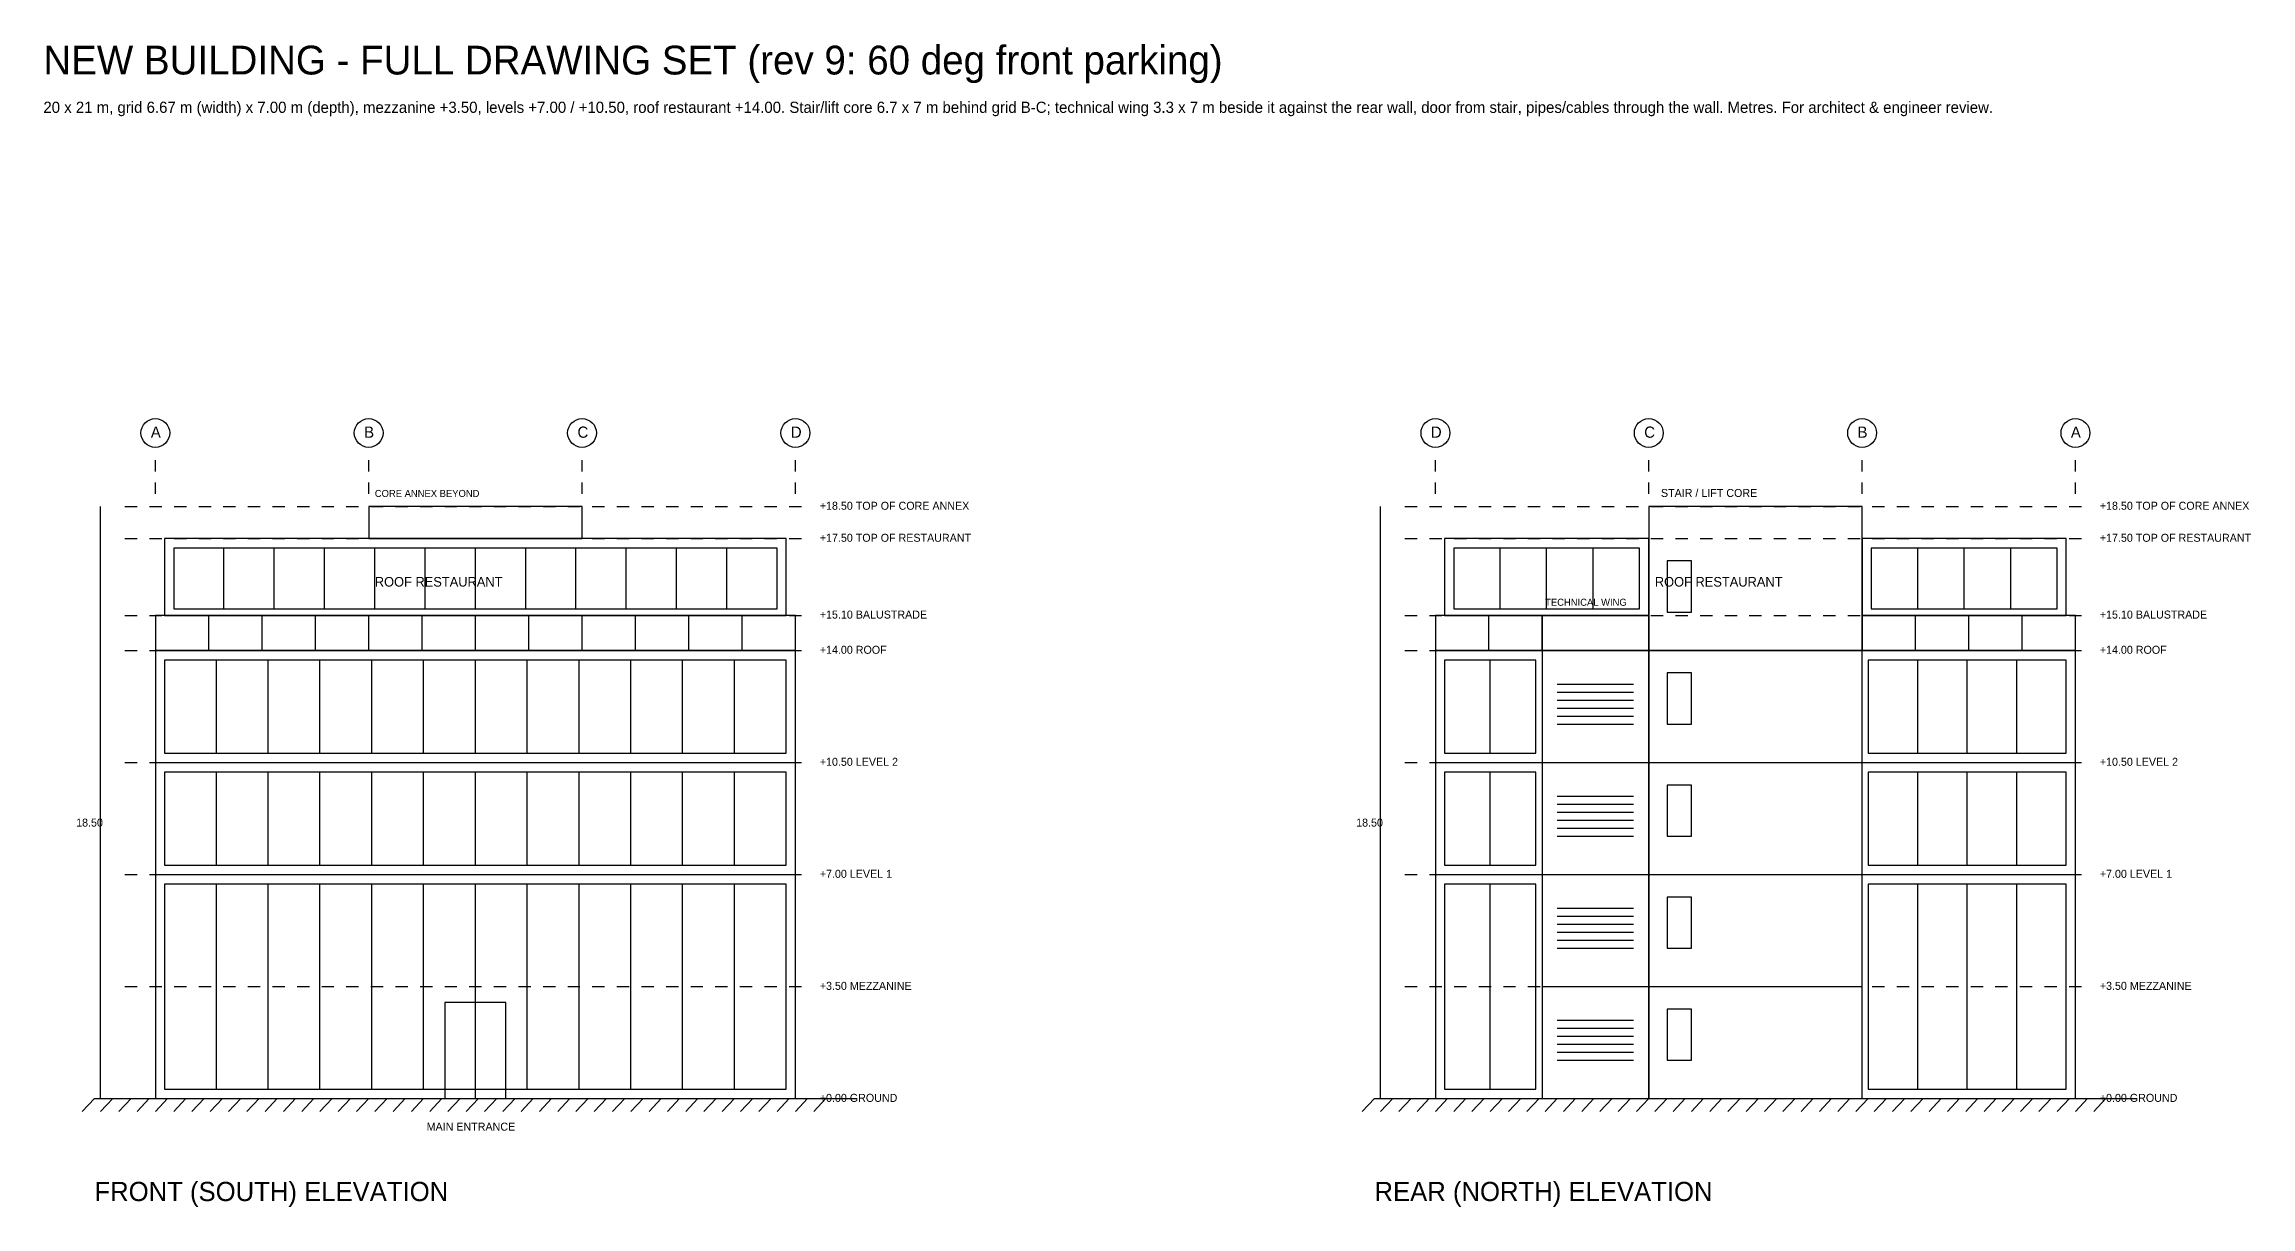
# Model space of a CAD drawing. Header units: metres. Extents: x -4 to 467, y -58 to 89.
# Drawn here: x -3.5 to 65.5, y 46.6 to 82.9 of the extents above; entities that cross this region are included whole.
import ezdxf

# ---------------------------------------------------------------- set-up
doc = ezdxf.new("R2010")
doc.units = ezdxf.units.M
for name, color, linetype in [('BEYOND', 8, 'CONTINUOUS'), ('CORE', 1, 'CONTINUOUS'), ('DIMS', 3, 'CONTINUOUS'), ('DOORS', 4, 'CONTINUOUS'), ('GLAZING', 4, 'CONTINUOUS'), ('GRID', 8, 'CONTINUOUS'), ('GROUND', 8, 'CONTINUOUS'), ('OUTLINE', 7, 'CONTINUOUS'), ('SLAB', 7, 'CONTINUOUS'), ('TEXT', 7, 'CONTINUOUS'), ('TITLE', 2, 'CONTINUOUS')]:
    doc.layers.add(name, color=color, linetype=linetype)

msp = doc.modelspace()

# ---------------------------------------------------------------- linework, layer by layer
at = {"layer": 'BEYOND'}
for p, q in [((13.3333, 68.5), (6.6667, 68.5)), ((6.6667, 68.5), (6.6667, 67.5)), ((13.3333, 67.5), (13.3333, 68.5)), ((19.7143, 67.5), (0.2857, 67.5)), ((0.2857, 67.5), (0.2857, 65.1)), ((6.6667, 67.5), (13.3333, 67.5)), ((19.7143, 65.1), (19.7143, 67.5)), ((46.6667, 67.5), (40.2857, 67.5)), ((40.2857, 67.5), (40.2857, 65.1)), ((46.6667, 65.1), (46.6667, 67.5)), ((59.7143, 67.5), (53.3333, 67.5)), ((53.3333, 67.5), (53.3333, 65.1)), ((59.7143, 65.1), (59.7143, 67.5)), ((0.2857, 65.1), (19.7143, 65.1)), ((40.2857, 65.1), (46.6667, 65.1)), ((53.3333, 65.1), (59.7143, 65.1))]:
    msp.add_line(p, q, dxfattribs=at)
at = {"layer": 'CORE'}
for p, q in [((53.3333, 68.5), (46.6667, 68.5)), ((46.6667, 68.5), (46.6667, 50)), ((53.3333, 50), (53.3333, 68.5)), ((46.6667, 65.1), (43.3333, 65.1)), ((43.3333, 65.1), (43.3333, 50)), ((46.6667, 50), (46.6667, 65.1)), ((43.3333, 64), (46.6667, 64)), ((46.6667, 64), (53.3333, 64)), ((43.3333, 60.5), (46.6667, 60.5)), ((46.6667, 60.5), (53.3333, 60.5)), ((43.3333, 57), (46.6667, 57)), ((46.6667, 57), (53.3333, 57)), ((43.3333, 53.5), (46.6667, 53.5)), ((46.6667, 53.5), (53.3333, 53.5)), ((43.3333, 50), (46.6667, 50)), ((46.6667, 50), (53.3333, 50))]:
    msp.add_line(p, q, dxfattribs=at)
at = {"layer": 'DIMS'}
for p, q in [((-1.7143, 50), (-1.7143, 68.5)), ((-0.9524, 68.5), (-0.568, 68.5)), ((-0.1837, 68.5), (0.2007, 68.5)), ((0.585, 68.5), (0.9694, 68.5)), ((1.3537, 68.5), (1.7381, 68.5)), ((2.1224, 68.5), (2.5068, 68.5)), ((2.8912, 68.5), (3.2755, 68.5)), ((3.6599, 68.5), (4.0442, 68.5)), ((4.4286, 68.5), (4.8129, 68.5)), ((5.1973, 68.5), (5.5816, 68.5)), ((5.966, 68.5), (6.3503, 68.5)), ((6.7347, 68.5), (7.119, 68.5)), ((7.5034, 68.5), (7.8878, 68.5)), ((8.2721, 68.5), (8.6565, 68.5)), ((9.0408, 68.5), (9.4252, 68.5)), ((9.8095, 68.5), (10.1939, 68.5)), ((10.5782, 68.5), (10.9626, 68.5)), ((11.3469, 68.5), (11.7313, 68.5)), ((12.1156, 68.5), (12.5, 68.5)), ((12.8844, 68.5), (13.2687, 68.5)), ((13.6531, 68.5), (14.0374, 68.5)), ((14.4218, 68.5), (14.8061, 68.5)), ((15.1905, 68.5), (15.5748, 68.5)), ((15.9592, 68.5), (16.3435, 68.5)), ((16.7279, 68.5), (17.1122, 68.5)), ((17.4966, 68.5), (17.881, 68.5)), ((18.2653, 68.5), (18.6497, 68.5)), ((19.034, 68.5), (19.4184, 68.5)), ((19.8027, 68.5), (20.1871, 68.5)), ((38.2857, 50), (38.2857, 68.5)), ((39.0476, 68.5), (39.432, 68.5)), ((39.8163, 68.5), (40.2007, 68.5)), ((40.585, 68.5), (40.9694, 68.5)), ((41.3537, 68.5), (41.7381, 68.5)), ((42.1224, 68.5), (42.5068, 68.5)), ((42.8912, 68.5), (43.2755, 68.5)), ((43.6599, 68.5), (44.0442, 68.5)), ((44.4286, 68.5), (44.8129, 68.5)), ((45.1973, 68.5), (45.5816, 68.5)), ((45.966, 68.5), (46.3503, 68.5)), ((46.7347, 68.5), (47.119, 68.5)), ((47.5034, 68.5), (47.8878, 68.5)), ((48.2721, 68.5), (48.6565, 68.5)), ((49.0408, 68.5), (49.4252, 68.5)), ((49.8095, 68.5), (50.1939, 68.5)), ((50.5782, 68.5), (50.9626, 68.5)), ((51.3469, 68.5), (51.7313, 68.5)), ((52.1156, 68.5), (52.5, 68.5)), ((52.8844, 68.5), (53.2687, 68.5)), ((53.6531, 68.5), (54.0374, 68.5)), ((54.4218, 68.5), (54.8061, 68.5)), ((55.1905, 68.5), (55.5748, 68.5)), ((55.9592, 68.5), (56.3435, 68.5)), ((56.7279, 68.5), (57.1122, 68.5)), ((57.4966, 68.5), (57.881, 68.5)), ((58.2653, 68.5), (58.6497, 68.5)), ((59.034, 68.5), (59.4184, 68.5)), ((59.8027, 68.5), (60.1871, 68.5)), ((-0.9524, 67.5), (-0.568, 67.5)), ((-0.1837, 67.5), (0.2007, 67.5)), ((0.585, 67.5), (0.9694, 67.5)), ((1.3537, 67.5), (1.7381, 67.5)), ((2.1224, 67.5), (2.5068, 67.5)), ((2.8912, 67.5), (3.2755, 67.5)), ((3.6599, 67.5), (4.0442, 67.5)), ((4.4286, 67.5), (4.8129, 67.5)), ((5.1973, 67.5), (5.5816, 67.5)), ((5.966, 67.5), (6.3503, 67.5)), ((6.7347, 67.5), (7.119, 67.5)), ((7.5034, 67.5), (7.8878, 67.5)), ((8.2721, 67.5), (8.6565, 67.5)), ((9.0408, 67.5), (9.4252, 67.5)), ((9.8095, 67.5), (10.1939, 67.5)), ((10.5782, 67.5), (10.9626, 67.5)), ((11.3469, 67.5), (11.7313, 67.5)), ((12.1156, 67.5), (12.5, 67.5)), ((12.8844, 67.5), (13.2687, 67.5)), ((13.6531, 67.5), (14.0374, 67.5)), ((14.4218, 67.5), (14.8061, 67.5)), ((15.1905, 67.5), (15.5748, 67.5)), ((15.9592, 67.5), (16.3435, 67.5)), ((16.7279, 67.5), (17.1122, 67.5)), ((17.4966, 67.5), (17.881, 67.5)), ((18.2653, 67.5), (18.6497, 67.5)), ((19.034, 67.5), (19.4184, 67.5)), ((19.8027, 67.5), (20.1871, 67.5)), ((39.0476, 67.5), (39.432, 67.5)), ((39.8163, 67.5), (40.2007, 67.5)), ((40.585, 67.5), (40.9694, 67.5)), ((41.3537, 67.5), (41.7381, 67.5)), ((42.1224, 67.5), (42.5068, 67.5)), ((42.8912, 67.5), (43.2755, 67.5)), ((43.6599, 67.5), (44.0442, 67.5)), ((44.4286, 67.5), (44.8129, 67.5)), ((45.1973, 67.5), (45.5816, 67.5)), ((45.966, 67.5), (46.3503, 67.5)), ((46.7347, 67.5), (47.119, 67.5)), ((47.5034, 67.5), (47.8878, 67.5)), ((48.2721, 67.5), (48.6565, 67.5)), ((49.0408, 67.5), (49.4252, 67.5)), ((49.8095, 67.5), (50.1939, 67.5)), ((50.5782, 67.5), (50.9626, 67.5)), ((51.3469, 67.5), (51.7313, 67.5)), ((52.1156, 67.5), (52.5, 67.5)), ((52.8844, 67.5), (53.2687, 67.5)), ((53.6531, 67.5), (54.0374, 67.5)), ((54.4218, 67.5), (54.8061, 67.5)), ((55.1905, 67.5), (55.5748, 67.5)), ((55.9592, 67.5), (56.3435, 67.5)), ((56.7279, 67.5), (57.1122, 67.5)), ((57.4966, 67.5), (57.881, 67.5)), ((58.2653, 67.5), (58.6497, 67.5)), ((59.034, 67.5), (59.4184, 67.5)), ((59.8027, 67.5), (60.1871, 67.5)), ((-0.9524, 65.1), (-0.568, 65.1)), ((-0.1837, 65.1), (0.2007, 65.1)), ((0.585, 65.1), (0.9694, 65.1)), ((1.3537, 65.1), (1.7381, 65.1)), ((2.1224, 65.1), (2.5068, 65.1)), ((2.8912, 65.1), (3.2755, 65.1)), ((3.6599, 65.1), (4.0442, 65.1)), ((4.4286, 65.1), (4.8129, 65.1)), ((5.1973, 65.1), (5.5816, 65.1)), ((5.966, 65.1), (6.3503, 65.1)), ((6.7347, 65.1), (7.119, 65.1)), ((7.5034, 65.1), (7.8878, 65.1)), ((8.2721, 65.1), (8.6565, 65.1)), ((9.0408, 65.1), (9.4252, 65.1)), ((9.8095, 65.1), (10.1939, 65.1)), ((10.5782, 65.1), (10.9626, 65.1)), ((11.3469, 65.1), (11.7313, 65.1)), ((12.1156, 65.1), (12.5, 65.1)), ((12.8844, 65.1), (13.2687, 65.1)), ((13.6531, 65.1), (14.0374, 65.1)), ((14.4218, 65.1), (14.8061, 65.1)), ((15.1905, 65.1), (15.5748, 65.1)), ((15.9592, 65.1), (16.3435, 65.1)), ((16.7279, 65.1), (17.1122, 65.1)), ((17.4966, 65.1), (17.881, 65.1)), ((18.2653, 65.1), (18.6497, 65.1)), ((19.034, 65.1), (19.4184, 65.1)), ((19.8027, 65.1), (20.1871, 65.1)), ((39.0476, 65.1), (39.432, 65.1)), ((39.8163, 65.1), (40.2007, 65.1)), ((40.585, 65.1), (40.9694, 65.1)), ((41.3537, 65.1), (41.7381, 65.1)), ((42.1224, 65.1), (42.5068, 65.1)), ((42.8912, 65.1), (43.2755, 65.1)), ((43.6599, 65.1), (44.0442, 65.1)), ((44.4286, 65.1), (44.8129, 65.1)), ((45.1973, 65.1), (45.5816, 65.1)), ((45.966, 65.1), (46.3503, 65.1)), ((46.7347, 65.1), (47.119, 65.1)), ((47.5034, 65.1), (47.8878, 65.1)), ((48.2721, 65.1), (48.6565, 65.1)), ((49.0408, 65.1), (49.4252, 65.1)), ((49.8095, 65.1), (50.1939, 65.1)), ((50.5782, 65.1), (50.9626, 65.1)), ((51.3469, 65.1), (51.7313, 65.1)), ((52.1156, 65.1), (52.5, 65.1)), ((52.8844, 65.1), (53.2687, 65.1)), ((53.6531, 65.1), (54.0374, 65.1)), ((54.4218, 65.1), (54.8061, 65.1)), ((55.1905, 65.1), (55.5748, 65.1)), ((55.9592, 65.1), (56.3435, 65.1)), ((56.7279, 65.1), (57.1122, 65.1)), ((57.4966, 65.1), (57.881, 65.1)), ((58.2653, 65.1), (58.6497, 65.1)), ((59.034, 65.1), (59.4184, 65.1)), ((59.8027, 65.1), (60.1871, 65.1)), ((-0.9524, 64), (-0.568, 64)), ((-0.1837, 64), (0.2007, 64)), ((0.585, 64), (0.9694, 64)), ((1.3537, 64), (1.7381, 64)), ((2.1224, 64), (2.5068, 64)), ((2.8912, 64), (3.2755, 64)), ((3.6599, 64), (4.0442, 64)), ((4.4286, 64), (4.8129, 64)), ((5.1973, 64), (5.5816, 64)), ((5.966, 64), (6.3503, 64)), ((6.7347, 64), (7.119, 64)), ((7.5034, 64), (7.8878, 64)), ((8.2721, 64), (8.6565, 64)), ((9.0408, 64), (9.4252, 64)), ((9.8095, 64), (10.1939, 64)), ((10.5782, 64), (10.9626, 64)), ((11.3469, 64), (11.7313, 64)), ((12.1156, 64), (12.5, 64)), ((12.8844, 64), (13.2687, 64)), ((13.6531, 64), (14.0374, 64)), ((14.4218, 64), (14.8061, 64)), ((15.1905, 64), (15.5748, 64)), ((15.9592, 64), (16.3435, 64)), ((16.7279, 64), (17.1122, 64)), ((17.4966, 64), (17.881, 64)), ((18.2653, 64), (18.6497, 64)), ((19.034, 64), (19.4184, 64)), ((19.8027, 64), (20.1871, 64)), ((39.0476, 64), (39.432, 64)), ((39.8163, 64), (40.2007, 64)), ((40.585, 64), (40.9694, 64)), ((41.3537, 64), (41.7381, 64)), ((42.1224, 64), (42.5068, 64)), ((42.8912, 64), (43.2755, 64)), ((43.6599, 64), (44.0442, 64)), ((44.4286, 64), (44.8129, 64)), ((45.1973, 64), (45.5816, 64)), ((45.966, 64), (46.3503, 64)), ((46.7347, 64), (47.119, 64)), ((47.5034, 64), (47.8878, 64)), ((48.2721, 64), (48.6565, 64)), ((49.0408, 64), (49.4252, 64)), ((49.8095, 64), (50.1939, 64)), ((50.5782, 64), (50.9626, 64)), ((51.3469, 64), (51.7313, 64)), ((52.1156, 64), (52.5, 64)), ((52.8844, 64), (53.2687, 64)), ((53.6531, 64), (54.0374, 64)), ((54.4218, 64), (54.8061, 64)), ((55.1905, 64), (55.5748, 64)), ((55.9592, 64), (56.3435, 64)), ((56.7279, 64), (57.1122, 64)), ((57.4966, 64), (57.881, 64)), ((58.2653, 64), (58.6497, 64)), ((59.034, 64), (59.4184, 64)), ((59.8027, 64), (60.1871, 64)), ((-0.9524, 60.5), (-0.568, 60.5)), ((-0.1837, 60.5), (0.2007, 60.5)), ((0.585, 60.5), (0.9694, 60.5)), ((1.3537, 60.5), (1.7381, 60.5)), ((2.1224, 60.5), (2.5068, 60.5)), ((2.8912, 60.5), (3.2755, 60.5)), ((3.6599, 60.5), (4.0442, 60.5)), ((4.4286, 60.5), (4.8129, 60.5)), ((5.1973, 60.5), (5.5816, 60.5)), ((5.966, 60.5), (6.3503, 60.5)), ((6.7347, 60.5), (7.119, 60.5)), ((7.5034, 60.5), (7.8878, 60.5)), ((8.2721, 60.5), (8.6565, 60.5)), ((9.0408, 60.5), (9.4252, 60.5)), ((9.8095, 60.5), (10.1939, 60.5)), ((10.5782, 60.5), (10.9626, 60.5)), ((11.3469, 60.5), (11.7313, 60.5)), ((12.1156, 60.5), (12.5, 60.5)), ((12.8844, 60.5), (13.2687, 60.5)), ((13.6531, 60.5), (14.0374, 60.5)), ((14.4218, 60.5), (14.8061, 60.5)), ((15.1905, 60.5), (15.5748, 60.5)), ((15.9592, 60.5), (16.3435, 60.5)), ((16.7279, 60.5), (17.1122, 60.5)), ((17.4966, 60.5), (17.881, 60.5)), ((18.2653, 60.5), (18.6497, 60.5)), ((19.034, 60.5), (19.4184, 60.5)), ((19.8027, 60.5), (20.1871, 60.5)), ((39.0476, 60.5), (39.432, 60.5)), ((39.8163, 60.5), (40.2007, 60.5)), ((40.585, 60.5), (40.9694, 60.5)), ((41.3537, 60.5), (41.7381, 60.5)), ((42.1224, 60.5), (42.5068, 60.5)), ((42.8912, 60.5), (43.2755, 60.5)), ((43.6599, 60.5), (44.0442, 60.5)), ((44.4286, 60.5), (44.8129, 60.5)), ((45.1973, 60.5), (45.5816, 60.5)), ((45.966, 60.5), (46.3503, 60.5)), ((46.7347, 60.5), (47.119, 60.5)), ((47.5034, 60.5), (47.8878, 60.5)), ((48.2721, 60.5), (48.6565, 60.5)), ((49.0408, 60.5), (49.4252, 60.5)), ((49.8095, 60.5), (50.1939, 60.5)), ((50.5782, 60.5), (50.9626, 60.5)), ((51.3469, 60.5), (51.7313, 60.5)), ((52.1156, 60.5), (52.5, 60.5)), ((52.8844, 60.5), (53.2687, 60.5)), ((53.6531, 60.5), (54.0374, 60.5)), ((54.4218, 60.5), (54.8061, 60.5)), ((55.1905, 60.5), (55.5748, 60.5)), ((55.9592, 60.5), (56.3435, 60.5)), ((56.7279, 60.5), (57.1122, 60.5)), ((57.4966, 60.5), (57.881, 60.5)), ((58.2653, 60.5), (58.6497, 60.5)), ((59.034, 60.5), (59.4184, 60.5)), ((59.8027, 60.5), (60.1871, 60.5)), ((-0.9524, 57), (-0.568, 57)), ((-0.1837, 57), (0.2007, 57)), ((0.585, 57), (0.9694, 57)), ((1.3537, 57), (1.7381, 57)), ((2.1224, 57), (2.5068, 57)), ((2.8912, 57), (3.2755, 57)), ((3.6599, 57), (4.0442, 57)), ((4.4286, 57), (4.8129, 57)), ((5.1973, 57), (5.5816, 57)), ((5.966, 57), (6.3503, 57)), ((6.7347, 57), (7.119, 57)), ((7.5034, 57), (7.8878, 57)), ((8.2721, 57), (8.6565, 57)), ((9.0408, 57), (9.4252, 57)), ((9.8095, 57), (10.1939, 57)), ((10.5782, 57), (10.9626, 57)), ((11.3469, 57), (11.7313, 57)), ((12.1156, 57), (12.5, 57)), ((12.8844, 57), (13.2687, 57)), ((13.6531, 57), (14.0374, 57)), ((14.4218, 57), (14.8061, 57)), ((15.1905, 57), (15.5748, 57)), ((15.9592, 57), (16.3435, 57)), ((16.7279, 57), (17.1122, 57)), ((17.4966, 57), (17.881, 57)), ((18.2653, 57), (18.6497, 57)), ((19.034, 57), (19.4184, 57)), ((19.8027, 57), (20.1871, 57)), ((39.0476, 57), (39.432, 57)), ((39.8163, 57), (40.2007, 57)), ((40.585, 57), (40.9694, 57)), ((41.3537, 57), (41.7381, 57)), ((42.1224, 57), (42.5068, 57)), ((42.8912, 57), (43.2755, 57)), ((43.6599, 57), (44.0442, 57)), ((44.4286, 57), (44.8129, 57)), ((45.1973, 57), (45.5816, 57)), ((45.966, 57), (46.3503, 57)), ((46.7347, 57), (47.119, 57)), ((47.5034, 57), (47.8878, 57)), ((48.2721, 57), (48.6565, 57)), ((49.0408, 57), (49.4252, 57)), ((49.8095, 57), (50.1939, 57)), ((50.5782, 57), (50.9626, 57)), ((51.3469, 57), (51.7313, 57)), ((52.1156, 57), (52.5, 57)), ((52.8844, 57), (53.2687, 57)), ((53.6531, 57), (54.0374, 57)), ((54.4218, 57), (54.8061, 57)), ((55.1905, 57), (55.5748, 57)), ((55.9592, 57), (56.3435, 57)), ((56.7279, 57), (57.1122, 57)), ((57.4966, 57), (57.881, 57)), ((58.2653, 57), (58.6497, 57)), ((59.034, 57), (59.4184, 57)), ((59.8027, 57), (60.1871, 57)), ((-0.9524, 53.5), (-0.568, 53.5)), ((-0.1837, 53.5), (0.2007, 53.5)), ((0.585, 53.5), (0.9694, 53.5)), ((1.3537, 53.5), (1.7381, 53.5)), ((2.1224, 53.5), (2.5068, 53.5)), ((2.8912, 53.5), (3.2755, 53.5)), ((3.6599, 53.5), (4.0442, 53.5)), ((4.4286, 53.5), (4.8129, 53.5)), ((5.1973, 53.5), (5.5816, 53.5)), ((5.966, 53.5), (6.3503, 53.5)), ((6.7347, 53.5), (7.119, 53.5)), ((7.5034, 53.5), (7.8878, 53.5)), ((8.2721, 53.5), (8.6565, 53.5)), ((9.0408, 53.5), (9.4252, 53.5)), ((9.8095, 53.5), (10.1939, 53.5)), ((10.5782, 53.5), (10.9626, 53.5)), ((11.3469, 53.5), (11.7313, 53.5)), ((12.1156, 53.5), (12.5, 53.5)), ((12.8844, 53.5), (13.2687, 53.5)), ((13.6531, 53.5), (14.0374, 53.5)), ((14.4218, 53.5), (14.8061, 53.5)), ((15.1905, 53.5), (15.5748, 53.5)), ((15.9592, 53.5), (16.3435, 53.5)), ((16.7279, 53.5), (17.1122, 53.5)), ((17.4966, 53.5), (17.881, 53.5)), ((18.2653, 53.5), (18.6497, 53.5)), ((19.034, 53.5), (19.4184, 53.5)), ((19.8027, 53.5), (20.1871, 53.5)), ((39.0476, 53.5), (39.432, 53.5)), ((39.8163, 53.5), (40.2007, 53.5)), ((40.585, 53.5), (40.9694, 53.5)), ((41.3537, 53.5), (41.7381, 53.5)), ((42.1224, 53.5), (42.5068, 53.5)), ((42.8912, 53.5), (43.2755, 53.5)), ((43.6599, 53.5), (44.0442, 53.5)), ((44.4286, 53.5), (44.8129, 53.5)), ((45.1973, 53.5), (45.5816, 53.5)), ((45.966, 53.5), (46.3503, 53.5)), ((46.7347, 53.5), (47.119, 53.5)), ((47.5034, 53.5), (47.8878, 53.5)), ((48.2721, 53.5), (48.6565, 53.5)), ((49.0408, 53.5), (49.4252, 53.5)), ((49.8095, 53.5), (50.1939, 53.5)), ((50.5782, 53.5), (50.9626, 53.5)), ((51.3469, 53.5), (51.7313, 53.5)), ((52.1156, 53.5), (52.5, 53.5)), ((52.8844, 53.5), (53.2687, 53.5)), ((53.6531, 53.5), (54.0374, 53.5)), ((54.4218, 53.5), (54.8061, 53.5)), ((55.1905, 53.5), (55.5748, 53.5)), ((55.9592, 53.5), (56.3435, 53.5)), ((56.7279, 53.5), (57.1122, 53.5)), ((57.4966, 53.5), (57.881, 53.5)), ((58.2653, 53.5), (58.6497, 53.5)), ((59.034, 53.5), (59.4184, 53.5)), ((59.8027, 53.5), (60.1871, 53.5)), ((-0.9524, 50), (-0.568, 50)), ((-0.1837, 50), (0.2007, 50)), ((0.585, 50), (0.9694, 50)), ((1.3537, 50), (1.7381, 50)), ((2.1224, 50), (2.5068, 50)), ((2.8912, 50), (3.2755, 50)), ((3.6599, 50), (4.0442, 50)), ((4.4286, 50), (4.8129, 50)), ((5.1973, 50), (5.5816, 50)), ((5.966, 50), (6.3503, 50)), ((6.7347, 50), (7.119, 50)), ((7.5034, 50), (7.8878, 50)), ((8.2721, 50), (8.6565, 50)), ((9.0408, 50), (9.4252, 50)), ((9.8095, 50), (10.1939, 50)), ((10.5782, 50), (10.9626, 50)), ((11.3469, 50), (11.7313, 50)), ((12.1156, 50), (12.5, 50)), ((12.8844, 50), (13.2687, 50)), ((13.6531, 50), (14.0374, 50)), ((14.4218, 50), (14.8061, 50)), ((15.1905, 50), (15.5748, 50)), ((15.9592, 50), (16.3435, 50)), ((16.7279, 50), (17.1122, 50)), ((17.4966, 50), (17.881, 50)), ((18.2653, 50), (18.6497, 50)), ((19.034, 50), (19.4184, 50)), ((19.8027, 50), (20.1871, 50)), ((39.0476, 50), (39.432, 50)), ((39.8163, 50), (40.2007, 50)), ((40.585, 50), (40.9694, 50)), ((41.3537, 50), (41.7381, 50)), ((42.1224, 50), (42.5068, 50)), ((42.8912, 50), (43.2755, 50)), ((43.6599, 50), (44.0442, 50)), ((44.4286, 50), (44.8129, 50)), ((45.1973, 50), (45.5816, 50)), ((45.966, 50), (46.3503, 50)), ((46.7347, 50), (47.119, 50)), ((47.5034, 50), (47.8878, 50)), ((48.2721, 50), (48.6565, 50)), ((49.0408, 50), (49.4252, 50)), ((49.8095, 50), (50.1939, 50)), ((50.5782, 50), (50.9626, 50)), ((51.3469, 50), (51.7313, 50)), ((52.1156, 50), (52.5, 50)), ((52.8844, 50), (53.2687, 50)), ((53.6531, 50), (54.0374, 50)), ((54.4218, 50), (54.8061, 50)), ((55.1905, 50), (55.5748, 50)), ((55.9592, 50), (56.3435, 50)), ((56.7279, 50), (57.1122, 50)), ((57.4966, 50), (57.881, 50)), ((58.2653, 50), (58.6497, 50)), ((59.034, 50), (59.4184, 50)), ((59.8027, 50), (60.1871, 50))]:
    msp.add_line(p, q, dxfattribs=at)
at = {"layer": 'DOORS'}
for p, q in [((10.9524, 53), (9.0476, 53)), ((9.0476, 53), (9.0476, 50)), ((10, 50), (10, 53)), ((10.9524, 50), (10.9524, 53)), ((9.0476, 50), (10.9524, 50))]:
    msp.add_line(p, q, dxfattribs=at)
at = {"layer": 'GLAZING'}
for p, q in [((19.4286, 67.2), (0.5714, 67.2)), ((0.5714, 67.2), (0.5714, 65.3)), ((2.1429, 65.3), (2.1429, 67.2)), ((3.7143, 65.3), (3.7143, 67.2)), ((5.2857, 65.3), (5.2857, 67.2)), ((6.8571, 65.3), (6.8571, 67.2)), ((8.4286, 65.3), (8.4286, 67.2)), ((10, 65.3), (10, 67.2)), ((11.5714, 65.3), (11.5714, 67.2)), ((13.1429, 65.3), (13.1429, 67.2)), ((14.7143, 65.3), (14.7143, 67.2)), ((16.2857, 65.3), (16.2857, 67.2)), ((17.8571, 65.3), (17.8571, 67.2)), ((19.4286, 65.3), (19.4286, 67.2)), ((46.381, 67.2), (40.5714, 67.2)), ((40.5714, 67.2), (40.5714, 65.3)), ((42.0238, 65.3), (42.0238, 67.2)), ((43.4762, 65.3), (43.4762, 67.2)), ((44.9286, 65.3), (44.9286, 67.2)), ((46.381, 65.3), (46.381, 67.2)), ((59.4286, 67.2), (53.619, 67.2)), ((53.619, 67.2), (53.619, 65.3)), ((55.0714, 65.3), (55.0714, 67.2)), ((56.5238, 65.3), (56.5238, 67.2)), ((57.9762, 65.3), (57.9762, 67.2)), ((59.4286, 65.3), (59.4286, 67.2)), ((48, 66.8), (47.2381, 66.8)), ((47.2381, 66.8), (47.2381, 65.2)), ((48, 65.2), (48, 66.8)), ((0.5714, 65.3), (19.4286, 65.3)), ((1.6667, 64), (1.6667, 65.1)), ((3.3333, 64), (3.3333, 65.1)), ((5, 64), (5, 65.1)), ((6.6667, 64), (6.6667, 65.1)), ((8.3333, 64), (8.3333, 65.1)), ((10, 64), (10, 65.1)), ((11.6667, 64), (11.6667, 65.1)), ((13.3333, 64), (13.3333, 65.1)), ((15, 64), (15, 65.1)), ((16.6667, 64), (16.6667, 65.1)), ((18.3333, 64), (18.3333, 65.1)), ((40.5714, 65.3), (46.381, 65.3)), ((41.6667, 64), (41.6667, 65.1)), ((43.3333, 64), (43.3333, 65.1)), ((47.2381, 65.2), (48, 65.2)), ((53.3333, 64), (53.3333, 65.1)), ((53.619, 65.3), (59.4286, 65.3)), ((55, 64), (55, 65.1)), ((56.6667, 64), (56.6667, 65.1)), ((58.3333, 64), (58.3333, 65.1)), ((19.7143, 63.7), (0.2857, 63.7)), ((0.2857, 63.7), (0.2857, 60.8)), ((1.9048, 60.8), (1.9048, 63.7)), ((3.5238, 60.8), (3.5238, 63.7)), ((5.1429, 60.8), (5.1429, 63.7)), ((6.7619, 60.8), (6.7619, 63.7)), ((8.381, 60.8), (8.381, 63.7)), ((10, 60.8), (10, 63.7)), ((11.619, 60.8), (11.619, 63.7)), ((13.2381, 60.8), (13.2381, 63.7)), ((14.8571, 60.8), (14.8571, 63.7)), ((16.4762, 60.8), (16.4762, 63.7)), ((18.0952, 60.8), (18.0952, 63.7)), ((19.7143, 60.8), (19.7143, 63.7)), ((43.1429, 63.7), (40.2857, 63.7)), ((40.2857, 63.7), (40.2857, 60.8)), ((41.7143, 60.8), (41.7143, 63.7)), ((43.1429, 60.8), (43.1429, 63.7)), ((59.7143, 63.7), (53.5238, 63.7)), ((53.5238, 63.7), (53.5238, 60.8)), ((55.0714, 60.8), (55.0714, 63.7)), ((56.619, 60.8), (56.619, 63.7)), ((58.1667, 60.8), (58.1667, 63.7)), ((59.7143, 60.8), (59.7143, 63.7)), ((43.8095, 62.95), (46.1905, 62.95)), ((48, 63.3), (47.2381, 63.3)), ((47.2381, 63.3), (47.2381, 61.7)), ((48, 61.7), (48, 63.3)), ((43.8095, 62.7), (46.1905, 62.7)), ((43.8095, 62.45), (46.1905, 62.45)), ((43.8095, 62.2), (46.1905, 62.2)), ((43.8095, 61.95), (46.1905, 61.95)), ((43.8095, 61.7), (46.1905, 61.7)), ((47.2381, 61.7), (48, 61.7)), ((0.2857, 60.8), (19.7143, 60.8)), ((40.2857, 60.8), (43.1429, 60.8)), ((53.5238, 60.8), (59.7143, 60.8)), ((19.7143, 60.2), (0.2857, 60.2)), ((0.2857, 60.2), (0.2857, 57.3)), ((1.9048, 57.3), (1.9048, 60.2)), ((3.5238, 57.3), (3.5238, 60.2)), ((5.1429, 57.3), (5.1429, 60.2)), ((6.7619, 57.3), (6.7619, 60.2)), ((8.381, 57.3), (8.381, 60.2)), ((10, 57.3), (10, 60.2)), ((11.619, 57.3), (11.619, 60.2)), ((13.2381, 57.3), (13.2381, 60.2)), ((14.8571, 57.3), (14.8571, 60.2)), ((16.4762, 57.3), (16.4762, 60.2)), ((18.0952, 57.3), (18.0952, 60.2)), ((19.7143, 57.3), (19.7143, 60.2)), ((43.1429, 60.2), (40.2857, 60.2)), ((40.2857, 60.2), (40.2857, 57.3)), ((41.7143, 57.3), (41.7143, 60.2)), ((43.1429, 57.3), (43.1429, 60.2)), ((59.7143, 60.2), (53.5238, 60.2)), ((53.5238, 60.2), (53.5238, 57.3)), ((55.0714, 57.3), (55.0714, 60.2)), ((56.619, 57.3), (56.619, 60.2)), ((58.1667, 57.3), (58.1667, 60.2)), ((59.7143, 57.3), (59.7143, 60.2)), ((43.8095, 59.45), (46.1905, 59.45)), ((48, 59.8), (47.2381, 59.8)), ((47.2381, 59.8), (47.2381, 58.2)), ((48, 58.2), (48, 59.8)), ((43.8095, 59.2), (46.1905, 59.2)), ((43.8095, 58.95), (46.1905, 58.95)), ((43.8095, 58.7), (46.1905, 58.7)), ((43.8095, 58.45), (46.1905, 58.45)), ((43.8095, 58.2), (46.1905, 58.2)), ((47.2381, 58.2), (48, 58.2)), ((0.2857, 57.3), (19.7143, 57.3)), ((40.2857, 57.3), (43.1429, 57.3)), ((53.5238, 57.3), (59.7143, 57.3)), ((19.7143, 56.7), (0.2857, 56.7)), ((0.2857, 56.7), (0.2857, 50.3)), ((1.9048, 50.3), (1.9048, 56.7)), ((3.5238, 50.3), (3.5238, 56.7)), ((5.1429, 50.3), (5.1429, 56.7)), ((6.7619, 50.3), (6.7619, 56.7)), ((8.381, 50.3), (8.381, 56.7)), ((10, 50.3), (10, 56.7)), ((11.619, 50.3), (11.619, 56.7)), ((13.2381, 50.3), (13.2381, 56.7)), ((14.8571, 50.3), (14.8571, 56.7)), ((16.4762, 50.3), (16.4762, 56.7)), ((18.0952, 50.3), (18.0952, 56.7)), ((19.7143, 50.3), (19.7143, 56.7)), ((43.1429, 56.7), (40.2857, 56.7)), ((40.2857, 56.7), (40.2857, 50.3)), ((41.7143, 50.3), (41.7143, 56.7)), ((43.1429, 50.3), (43.1429, 56.7)), ((59.7143, 56.7), (53.5238, 56.7)), ((53.5238, 56.7), (53.5238, 50.3)), ((55.0714, 50.3), (55.0714, 56.7)), ((56.619, 50.3), (56.619, 56.7)), ((58.1667, 50.3), (58.1667, 56.7)), ((59.7143, 50.3), (59.7143, 56.7)), ((43.8095, 55.95), (46.1905, 55.95)), ((48, 56.3), (47.2381, 56.3)), ((47.2381, 56.3), (47.2381, 54.7)), ((48, 54.7), (48, 56.3)), ((43.8095, 55.7), (46.1905, 55.7)), ((43.8095, 55.45), (46.1905, 55.45)), ((43.8095, 55.2), (46.1905, 55.2)), ((43.8095, 54.95), (46.1905, 54.95)), ((43.8095, 54.7), (46.1905, 54.7)), ((47.2381, 54.7), (48, 54.7)), ((43.8095, 52.45), (46.1905, 52.45)), ((48, 52.8), (47.2381, 52.8)), ((47.2381, 52.8), (47.2381, 51.2)), ((48, 51.2), (48, 52.8)), ((43.8095, 52.2), (46.1905, 52.2)), ((43.8095, 51.95), (46.1905, 51.95)), ((43.8095, 51.7), (46.1905, 51.7)), ((43.8095, 51.45), (46.1905, 51.45)), ((43.8095, 51.2), (46.1905, 51.2)), ((47.2381, 51.2), (48, 51.2)), ((0.2857, 50.3), (19.7143, 50.3)), ((40.2857, 50.3), (43.1429, 50.3)), ((53.5238, 50.3), (59.7143, 50.3))]:
    msp.add_line(p, q, dxfattribs=at)
at = {"layer": 'GRID'}
for p, q in [((0, 69.6), (0, 69.95)), ((6.6667, 69.6), (6.6667, 69.95)), ((13.3333, 69.6), (13.3333, 69.95)), ((20, 69.6), (20, 69.95)), ((40, 69.6), (40, 69.95)), ((46.6667, 69.6), (46.6667, 69.95)), ((53.3333, 69.6), (53.3333, 69.95)), ((60, 69.6), (60, 69.95)), ((0, 68.9), (0, 69.25)), ((6.6667, 68.9), (6.6667, 69.25)), ((13.3333, 68.9), (13.3333, 69.25)), ((20, 68.9), (20, 69.25)), ((40, 68.9), (40, 69.25)), ((46.6667, 68.9), (46.6667, 69.25)), ((53.3333, 68.9), (53.3333, 69.25)), ((60, 68.9), (60, 69.25))]:
    msp.add_line(p, q, dxfattribs=at)
for centre in [(0, 70.8), (6.6667, 70.8), (13.3333, 70.8), (20, 70.8), (40, 70.8), (46.6667, 70.8), (53.3333, 70.8), (60, 70.8)]:
    msp.add_circle(centre, 0.45, dxfattribs=at)
at = {"layer": 'GROUND'}
for p, q in [((-1.9048, 50), (-2.2857, 49.6)), ((-1.9048, 50), (21.9048, 50)), ((-1.3333, 50), (-1.7143, 49.6)), ((-0.7619, 50), (-1.1429, 49.6)), ((-0.1905, 50), (-0.5714, 49.6)), ((0.381, 50), (0, 49.6)), ((0.9524, 50), (0.5714, 49.6)), ((1.5238, 50), (1.1429, 49.6)), ((2.0952, 50), (1.7143, 49.6)), ((2.6667, 50), (2.2857, 49.6)), ((3.2381, 50), (2.8571, 49.6)), ((3.8095, 50), (3.4286, 49.6)), ((4.381, 50), (4, 49.6)), ((4.9524, 50), (4.5714, 49.6)), ((5.5238, 50), (5.1429, 49.6)), ((6.0952, 50), (5.7143, 49.6)), ((6.6667, 50), (6.2857, 49.6)), ((7.2381, 50), (6.8571, 49.6)), ((7.8095, 50), (7.4286, 49.6)), ((8.381, 50), (8, 49.6)), ((8.9524, 50), (8.5714, 49.6)), ((9.5238, 50), (9.1429, 49.6)), ((10.0952, 50), (9.7143, 49.6)), ((10.6667, 50), (10.2857, 49.6)), ((11.2381, 50), (10.8571, 49.6)), ((11.8095, 50), (11.4286, 49.6)), ((12.381, 50), (12, 49.6)), ((12.9524, 50), (12.5714, 49.6)), ((13.5238, 50), (13.1429, 49.6)), ((14.0952, 50), (13.7143, 49.6)), ((14.6667, 50), (14.2857, 49.6)), ((15.2381, 50), (14.8571, 49.6)), ((15.8095, 50), (15.4286, 49.6)), ((16.381, 50), (16, 49.6)), ((16.9524, 50), (16.5714, 49.6)), ((17.5238, 50), (17.1429, 49.6)), ((18.0952, 50), (17.7143, 49.6)), ((18.6667, 50), (18.2857, 49.6)), ((19.2381, 50), (18.8571, 49.6)), ((19.8095, 50), (19.4286, 49.6)), ((20.381, 50), (20, 49.6)), ((20.9524, 50), (20.5714, 49.6)), ((38.0952, 50), (37.7143, 49.6)), ((38.0952, 50), (61.9048, 50)), ((38.6667, 50), (38.2857, 49.6)), ((39.2381, 50), (38.8571, 49.6)), ((39.8095, 50), (39.4286, 49.6)), ((40.381, 50), (40, 49.6)), ((40.9524, 50), (40.5714, 49.6)), ((41.5238, 50), (41.1429, 49.6)), ((42.0952, 50), (41.7143, 49.6)), ((42.6667, 50), (42.2857, 49.6)), ((43.2381, 50), (42.8571, 49.6)), ((43.8095, 50), (43.4286, 49.6)), ((44.381, 50), (44, 49.6)), ((44.9524, 50), (44.5714, 49.6)), ((45.5238, 50), (45.1429, 49.6)), ((46.0952, 50), (45.7143, 49.6)), ((46.6667, 50), (46.2857, 49.6)), ((47.2381, 50), (46.8571, 49.6)), ((47.8095, 50), (47.4286, 49.6)), ((48.381, 50), (48, 49.6)), ((48.9524, 50), (48.5714, 49.6)), ((49.5238, 50), (49.1429, 49.6)), ((50.0952, 50), (49.7143, 49.6)), ((50.6667, 50), (50.2857, 49.6)), ((51.2381, 50), (50.8571, 49.6)), ((51.8095, 50), (51.4286, 49.6)), ((52.381, 50), (52, 49.6)), ((52.9524, 50), (52.5714, 49.6)), ((53.5238, 50), (53.1429, 49.6)), ((54.0952, 50), (53.7143, 49.6)), ((54.6667, 50), (54.2857, 49.6)), ((55.2381, 50), (54.8571, 49.6)), ((55.8095, 50), (55.4286, 49.6)), ((56.381, 50), (56, 49.6)), ((56.9524, 50), (56.5714, 49.6)), ((57.5238, 50), (57.1429, 49.6)), ((58.0952, 50), (57.7143, 49.6)), ((58.6667, 50), (58.2857, 49.6)), ((59.2381, 50), (58.8571, 49.6)), ((59.8095, 50), (59.4286, 49.6)), ((60.381, 50), (60, 49.6)), ((60.9524, 50), (60.5714, 49.6))]:
    msp.add_line(p, q, dxfattribs=at)
at = {"layer": 'OUTLINE'}
for p, q in [((20, 65.1), (0, 65.1)), ((0, 65.1), (0, 64)), ((20, 64), (20, 65.1)), ((43.3333, 65.1), (40, 65.1)), ((40, 65.1), (40, 64)), ((43.3333, 64), (43.3333, 65.1)), ((60, 65.1), (53.3333, 65.1)), ((53.3333, 65.1), (53.3333, 64)), ((60, 64), (60, 65.1)), ((20, 64), (0, 64)), ((0, 64), (0, 50)), ((0, 64), (20, 64)), ((20, 50), (20, 64)), ((60, 64), (40, 64)), ((40, 64), (40, 50)), ((40, 64), (43.3333, 64)), ((53.3333, 64), (60, 64)), ((60, 50), (60, 64)), ((0, 50), (20, 50)), ((40, 50), (60, 50))]:
    msp.add_line(p, q, dxfattribs=at)
at = {"layer": 'SLAB'}
for p, q in [((0, 64), (20, 64)), ((40, 64), (60, 64)), ((0, 60.5), (20, 60.5)), ((40, 60.5), (60, 60.5)), ((0, 57), (20, 57)), ((40, 57), (60, 57))]:
    msp.add_line(p, q, dxfattribs=at)

# ---------------------------------------------------------------- texts
at = {"layer": 'DIMS'}
for s, p in [('+18.50 TOP OF CORE ANNEX', (20.7619, 68.4)), ('+18.50 TOP OF CORE ANNEX', (60.7619, 68.4)), ('+17.50 TOP OF RESTAURANT', (20.7619, 67.4)), ('+17.50 TOP OF RESTAURANT', (60.7619, 67.4)), ('+15.10 BALUSTRADE', (20.7619, 65)), ('+15.10 BALUSTRADE', (60.7619, 65)), ('+14.00 ROOF', (20.7619, 63.9)), ('+14.00 ROOF', (60.7619, 63.9)), ('+10.50 LEVEL 2', (20.7619, 60.4)), ('+10.50 LEVEL 2', (60.7619, 60.4)), ('18.50', (-2.4762, 58.5)), ('18.50', (37.5238, 58.5)), ('+7.00 LEVEL 1', (20.7619, 56.9)), ('+7.00 LEVEL 1', (60.7619, 56.9)), ('+3.50 MEZZANINE', (20.7619, 53.4)), ('+3.50 MEZZANINE', (60.7619, 53.4)), ('+0.00 GROUND', (20.7619, 49.9)), ('+0.00 GROUND', (60.7619, 49.9))]:
    msp.add_text(s, height=0.25, dxfattribs=at).set_placement(p)
at = {"layer": 'GRID'}
for s, p in [('A', (-0.1429, 70.65)), ('B', (6.5238, 70.65)), ('C', (13.1905, 70.65)), ('D', (19.8571, 70.65)), ('D', (39.8571, 70.65)), ('C', (46.5238, 70.65)), ('B', (53.1905, 70.65)), ('A', (59.8571, 70.65))]:
    msp.add_text(s, height=0.35, dxfattribs=at).set_placement(p)
at = {"layer": 'TEXT'}
for s, height, p in [('20 x 21 m, grid 6.67 m (width) x 7.00 m (depth), mezzanine +3.50, levels +7.00 / +10.50, roof restaurant +14.00. Stair/lift core 6.7 x 7 m behind grid B-C; technical wing 3.3 x 7 m beside it against the rear wall, door from stair, pipes/cables through the wall. Metres. For architect & engineer review.', 0.35, (-3.5, 80.8)), ('CORE ANNEX BEYOND', 0.22, (6.8571, 68.8)), ('STAIR / LIFT CORE', 0.25, (47.0476, 68.8)), ('ROOF RESTAURANT', 0.3, (6.8571, 66)), ('ROOF RESTAURANT', 0.3, (46.8571, 66)), ('TECHNICAL WING', 0.22, (43.4286, 65.4)), ('MAIN ENTRANCE', 0.25, (8.4762, 49))]:
    msp.add_text(s, height=height, dxfattribs=at).set_placement(p)
at = {"layer": 'TITLE'}
for s, height, p in [('NEW BUILDING - FULL DRAWING SET (rev 9: 60 deg front parking)', 0.9, (-3.5, 82)), ('FRONT (SOUTH) ELEVATION', 0.6, (-1.9048, 46.8)), ('REAR (NORTH) ELEVATION', 0.6, (38.0952, 46.8))]:
    msp.add_text(s, height=height, dxfattribs=at).set_placement(p)

doc.saveas('drawing.dxf')
